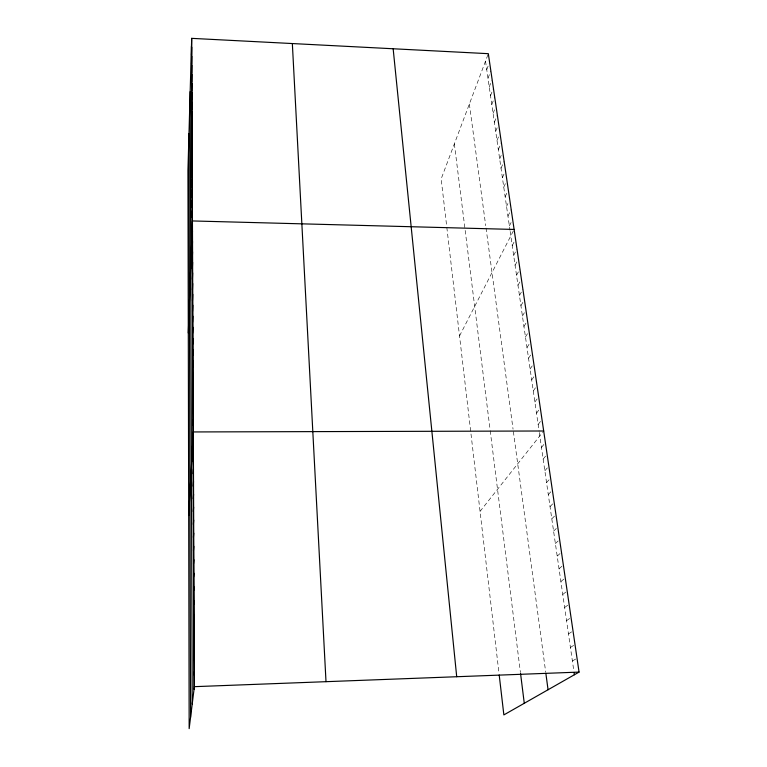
<?xml version="1.0" encoding="UTF-8"?>
<svg xmlns="http://www.w3.org/2000/svg" width="767" height="767" viewBox="0 0 767 767"><rect width="100%" height="100%" fill="white"/><g stroke="black" fill="none" stroke-linecap="round" stroke-linejoin="round"><path stroke-width="0.58" stroke-dasharray="3.83 2.88" d="M487.927 54.745L441.159 178.932L446.691 226.227M486.748 69.672L489.173 63.306M487.994 78.263L490.851 70.88M489.241 86.93L491.714 80.64M490.506 95.664L492.999 89.413M491.781 104.465L494.715 97.227M493.066 113.343L495.607 107.179M494.37 122.298L497.342 115.155M495.674 131.32L498.253 125.251M496.997 140.428L499.585 134.398M498.32 149.613L501.378 142.633M499.662 158.874L502.299 152.94M501.014 168.213L504.12 161.338M502.385 177.628L505.06 171.789M503.756 187.129L506.46 181.348M505.146 196.707L507.879 190.973M506.546 206.371L507.917 203.533M507.955 216.121L511.196 209.564M509.384 225.958L512.183 220.388M459.529 335.975L513.641 230.368M512.222 245.593L514.993 240.292M513.65 255.392L516.996 249.093M515.079 265.277L518.454 259.045M516.517 275.248L519.93 269.092M517.974 285.305L521.416 279.217M519.451 295.448L522.912 289.437M520.927 305.678L524.427 299.744M522.423 316.004L525.366 311.114M523.938 326.426L527.495 320.635M525.453 336.934L528.444 332.178M526.987 347.537L530.611 341.909M528.54 358.237L532.193 352.686M530.102 369.032L533.794 363.568M531.684 379.924L535.404 374.545M533.276 390.921L537.025 385.628M534.877 402.013L538.664 396.817M536.507 413.212L540.323 408.102M538.137 424.506L542.001 419.501M480.056 511.378L543.688 430.996M541.464 447.429L544.733 443.412M543.141 459.05L547.111 454.332M544.838 470.775L548.846 466.163M546.555 482.616L550.591 478.109M548.29 494.571L552.365 490.171M550.035 506.642L554.148 502.347M551.799 518.828L555.96 514.638M553.582 531.128L557.782 527.054M555.385 543.554L559.613 539.594M557.197 556.094L561.473 552.259M559.038 568.759L563.352 565.039M560.888 581.559L565.241 577.954M562.757 594.473L567.158 591.002M564.646 607.522L569.095 604.175M566.554 620.695L571.041 617.483M568.481 634.002L573.016 630.925M570.427 647.453L575.01 644.51M572.403 661.029L577.024 658.23M485.511 61.159L510.017 230.368M510.18 231.471L539.134 431.351M539.297 432.492L573.889 671.317M469.366 104.024L485.712 225.69M486.029 228L513.056 429.184M513.372 431.533L545.701 672.18M454.361 143.87L489.94 428.523M490.209 430.728L520.429 672.544M446.825 227.377L499.068 673.886"/><path stroke-width="1.15" d="M191.683 38.35L187.944 170.475L189.161 728.65L194.367 686.666L191.683 38.35L488.33 53.68L579.056 672.093L503.861 714.911L499.202 675.008M191.491 55.099L191.721 47.218M191.529 63.997L191.76 56.164M191.568 72.97L191.798 65.185M191.597 82.011L191.827 74.284M191.635 91.139L191.865 83.459M191.673 100.352L191.903 92.721M191.712 109.633L191.942 102.059M191.75 119L191.98 111.483M191.788 128.453L192.028 120.994M191.827 137.993L192.066 130.591M191.865 147.609L192.105 140.265M191.903 157.312L192.143 150.035M191.942 167.101L192.181 159.891M191.98 176.985L192.229 169.833M192.018 186.956L192.268 179.862M192.066 197.014L192.306 189.995M192.105 207.167L192.354 200.216M192.143 217.416L192.392 210.532M188.298 333.003L192.44 220.944L514.111 229.448M192.229 237.875L192.479 231.135M192.268 248.096L192.527 241.432M192.306 258.412L192.565 251.816M192.354 268.814L192.613 262.295M192.392 279.313L192.651 272.87M192.44 289.907L192.699 283.55M192.479 300.606L192.738 294.327M192.527 311.402L192.785 305.199M192.565 322.293L192.833 316.186M192.613 333.29L192.881 327.269M192.651 344.393L192.92 338.458M192.699 355.591L192.968 349.752M192.747 366.904L193.016 361.152M192.795 378.323L193.063 372.666M192.833 389.857L193.111 384.296M192.881 401.496L193.159 396.031M192.929 413.25L193.207 407.881M192.977 425.11L193.265 419.856M188.701 515.52L193.313 431.946L543.688 430.996M193.073 449.194L193.361 444.151M193.121 461.418L193.409 456.48M193.179 473.757L193.466 468.934M193.226 486.22L193.514 481.513M193.274 498.809L193.572 494.216M193.322 511.522L193.62 507.054M193.38 524.369L193.677 520.026M193.428 537.341L193.735 533.123M193.485 550.457L193.783 546.363M193.533 563.697L193.84 559.737M193.591 577.072L193.898 573.246M193.639 590.59L193.955 586.908M193.696 604.252L194.013 600.705M193.754 618.058L194.07 614.655M193.811 632.008L194.128 628.748M193.869 646.102L194.185 642.995M193.926 660.349L194.243 657.396M193.984 674.749L194.3 671.95M194.367 686.666L579.056 672.093M574.052 672.467L574.387 674.749M545.855 673.349L548.06 689.744M520.572 673.627L524.273 703.291M393.155 48.762L456.71 676.724M292.342 43.556L326.004 681.681M191.462 46.279L194.041 689.303M190.178 91.656L192.21 704.077M188.989 133.65L190.571 717.337"/></g></svg>
